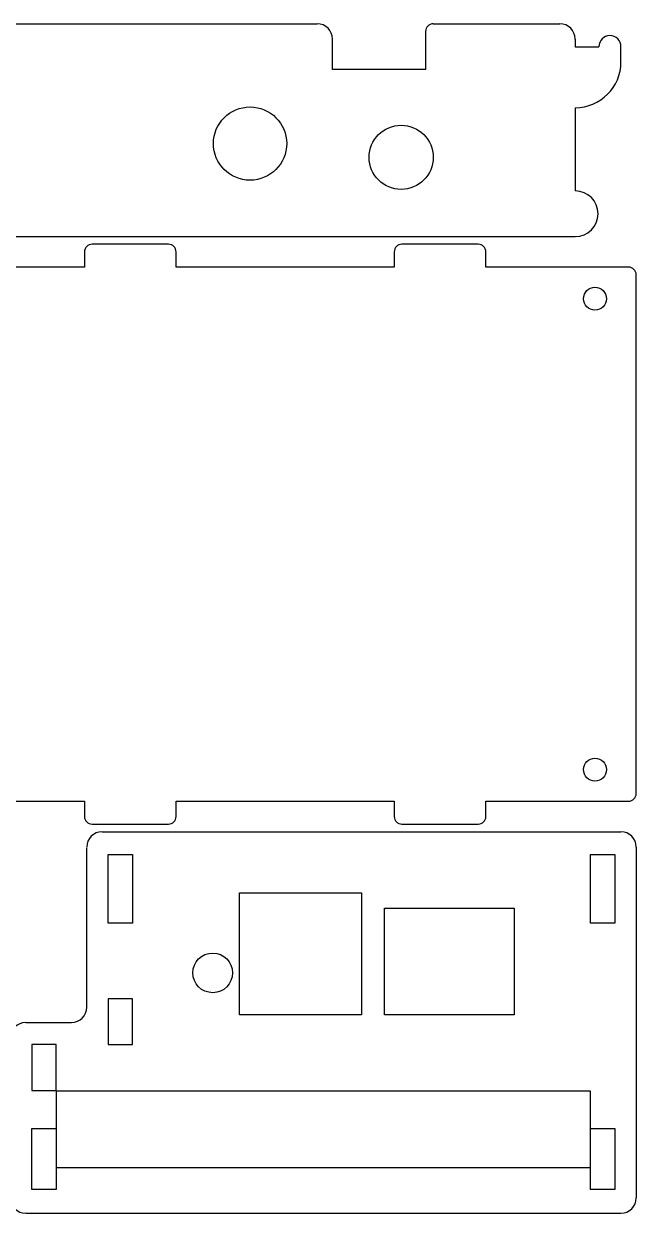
# Model space of a CAD drawing. Header units: millimetres. Extents: x 0 to 270, y 0 to 156.
# Drawn here: x 189.8 to 270, y 0 to 155.9 of the extents above; entities that cross this region are included whole.
import ezdxf

# ---------------------------------------------------------------- set-up
doc = ezdxf.new("R2010")
doc.units = ezdxf.units.MM
doc.layers.add('connector cutout', color=1, linetype='Continuous')

msp = doc.modelspace()

# ---------------------------------------------------------------- linework, layer by layer
for p, q in [((172, 155.9), (228.2, 155.9)), ((243.4, 155.9), (260, 155.9)), ((242.4, 154.9), (242.4, 149.9)), ((230.2, 149.9), (230.2, 153.9)), ((262, 153.9), (262, 152.9)), ((262, 152.9), (265.1, 152.9)), ((268, 150.9), (268, 152.9)), ((242.4, 149.9), (230.2, 149.9)), ((262, 144.9), (262, 134)), ((265, 144.9), (265, 144.9)), ((170, 128), (262, 128)), ((208.7, 127), (198.7, 127)), ((249.3, 127), (239.3, 127)), ((197.7, 126), (197.7, 124)), ((209.7, 124), (209.7, 126)), ((238.3, 126), (238.3, 124)), ((250.3, 124), (250.3, 126)), ((197.7, 124), (179, 124)), ((238.3, 124), (209.7, 124)), ((269, 124), (250.3, 124)), ((270, 55), (270, 123)), ((179, 54), (197.7, 54)), ((197.7, 54), (197.7, 52)), ((209.7, 54), (238.3, 54)), ((209.7, 52), (209.7, 54)), ((238.3, 54), (238.3, 52)), ((250.3, 52), (250.3, 54)), ((250.3, 54), (269, 54)), ((198.7, 51), (208.7, 51)), ((200, 50), (268, 50)), ((239.3, 51), (249.3, 51)), ((198, 27), (198, 47.9)), ((200.8, 47), (204, 47)), ((200.8, 38), (200.8, 47)), ((204, 47), (204, 38)), ((264, 47), (267.2, 47)), ((264, 38), (264, 47)), ((267.2, 47), (267.2, 38)), ((270, 48), (270, 2)), ((204, 38), (200.8, 38)), ((267.2, 38), (264, 38)), ((204, 28.1), (200.8, 28.1)), ((200.8, 28.1), (200.8, 22.1)), ((204, 22.1), (204, 28.1)), ((190, 25), (196, 25)), ((194, 22.1), (190.8, 22.1)), ((190.8, 22.1), (190.8, 16.1)), ((194, 16.1), (194, 22.1)), ((200.8, 22.1), (204, 22.1)), ((190.8, 16.1), (194, 16.1)), ((190.8, 11.1), (194, 11.1)), ((190.8, 3.1), (190.8, 11.1)), ((194, 11.1), (194, 3.1)), ((264, 11.1), (267.2, 11.1)), ((264, 3.1), (264, 11.1)), ((267.2, 11.1), (267.2, 3.1)), ((194, 3.1), (190.8, 3.1)), ((267.2, 3.1), (264, 3.1)), ((190, 0), (268, 0))]:
    msp.add_line(p, q)
for centre, radius, start, end in [((243.4, 154.9), 1, 90, 180), ((260, 153.9), 2, 0, 90), ((228.2, 153.9), 2, 0, 90), ((266.55, 152.9), 1.45, 0, 180), ((262, 150.9), 6, 270, 0), ((262, 131), 3, 270, 90), ((198.7, 126), 1, 90, 180), ((208.7, 126), 1, 0, 90), ((239.3, 126), 1, 90, 180), ((249.3, 126), 1, 0, 90), ((269, 123), 1, 0, 90), ((269, 55), 1, 270, 0), ((198.7, 52), 1, 180, 270), ((208.7, 52), 1, 270, 0), ((239.3, 52), 1, 180, 270), ((249.3, 52), 1, 270, 0), ((200, 48), 2, 90, 180), ((268, 48), 2, 0, 90), ((196, 27), 2, 270, 0), ((190, 23), 2, 90, 180), ((190, 2), 2, 180, 270), ((268, 2), 2, 270, 0)]:
    msp.add_arc(centre, radius, start, end)
at = {"layer": 'connector cutout'}
for p, q in [((218, 26), (218, 42)), ((218, 42), (234, 42)), ((234, 42), (234, 26)), ((237, 26), (237, 40)), ((237, 40), (254, 40)), ((254, 40), (254, 26)), ((234, 26), (218, 26)), ((254, 26), (237, 26)), ((264, 16), (194, 16)), ((194, 16), (194, 6)), ((264, 6), (264, 16)), ((194, 6), (264, 6))]:
    msp.add_line(p, q, dxfattribs=at)
for centre, radius in [((219.4, 140.2), 4.8), ((239.2, 138.4), 4.2), ((264.6, 119.86), 1.5), ((264.6, 58.14), 1.5), ((214.5, 31.5), 2.6)]:
    msp.add_circle(centre, radius, dxfattribs=at)

doc.saveas('drawing.dxf')
